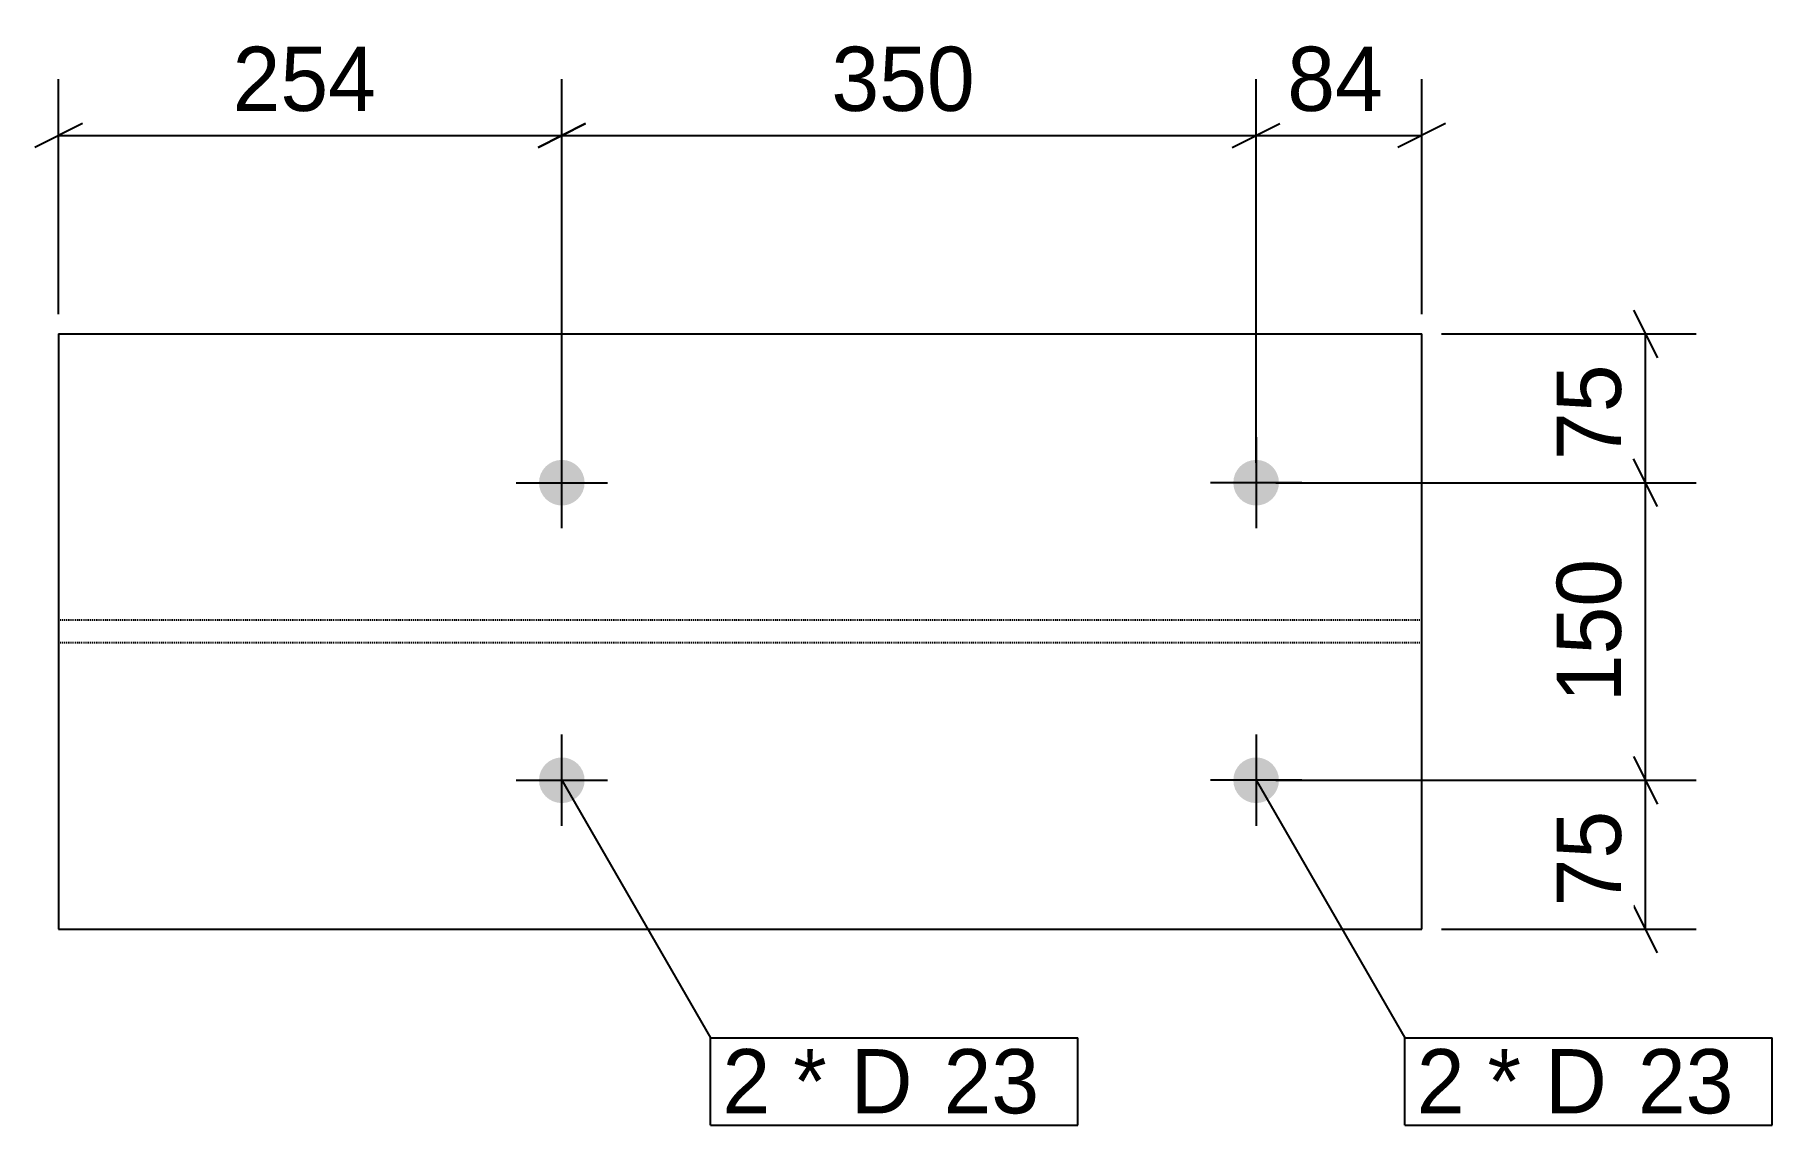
# Model space of a CAD drawing. Header units: millimetres. Extents: x 32 to 6683, y 32 to 653.
# Drawn here: x 32 to 908, y 32 to 582 of the extents above.
import ezdxf

# ---------------------------------------------------------------- set-up
doc = ezdxf.new("R2010")
doc.units = ezdxf.units.MM
doc.linetypes.add('DXK_LINE_DOT4', pattern=[0.9408, 0.4704, -0.4704])
doc.styles.add('Comic Sans MS', font='COMIC.TTF', dxfattribs={"height": 0.2})

msp = doc.modelspace()

# ---------------------------------------------------------------- hatches: boundary and pattern name
at = {"linetype": 'Continuous'}
for points in [[(297.69, 367.4, -1), (297.69, 344.4, -1)], [(647.7, 344.4, -1), (647.69, 367.4, -1)], [(297.69, 217.4, -1), (297.69, 194.4, -1)], [(647.7, 194.4, -1), (647.7, 217.4, -1)]]:
    msp.add_hatch(color=3, dxfattribs=at).paths.add_polyline_path(points)

# ---------------------------------------------------------------- linework, layer by layer
at = {"color": 8, "linetype": 'Continuous'}
for p, q in [((44, 440.9), (44, 559.3)), ((297.69, 365.9), (297.69, 559.3)), ((297.69, 365.9), (297.69, 559.3)), ((647.7, 365.9), (647.7, 559.3)), ((647.7, 365.9), (647.7, 559.3)), ((731.21, 440.9), (731.21, 559.3)), ((56, 536.9), (32, 524.9)), ((309.69, 536.9), (285.69, 524.9)), ((285.69, 524.9), (309.69, 536.9)), ((635.7, 524.9), (659.7, 536.9)), ((743.21, 536.9), (719.21, 524.9)), ((44, 530.9), (297.69, 530.9)), ((297.69, 530.9), (647.7, 530.9)), ((647.7, 530.9), (731.21, 530.9)), ((838, 442.9), (850, 418.9)), ((741.21, 430.9), (869.6, 430.9)), ((844, 355.9), (844, 430.9)), ((850, 343.9), (838, 367.9)), ((657.7, 355.9), (869.6, 355.9)), ((657.7, 355.9), (869.6, 355.9)), ((844, 205.9), (844, 355.9)), ((838, 217.9), (850, 193.9)), ((838, 217.9), (850, 193.9)), ((657.7, 205.9), (869.6, 205.9)), ((657.7, 205.9), (869.6, 205.9)), ((844, 130.9), (844, 205.9)), ((850, 118.9), (838, 142.9)), ((741.21, 130.9), (869.6, 130.9))]:
    msp.add_line(p, q, dxfattribs=at)
at = {"color": 7, "linetype": 'Continuous'}
for p, q in [((44, 430.9), (44, 130.9)), ((44, 430.9), (731.21, 430.9)), ((731.21, 130.9), (731.21, 430.9)), ((297.69, 205.9), (372.69, 76)), ((647.7, 205.9), (722.7, 76)), ((44, 130.9), (731.21, 130.9)), ((372.69, 76), (557.87, 76)), ((372.69, 32), (372.69, 76)), ((557.87, 32), (557.87, 76)), ((722.7, 76), (907.87, 76)), ((722.7, 32), (722.7, 76)), ((907.87, 32), (907.87, 76)), ((372.69, 32), (557.87, 32)), ((722.7, 32), (907.87, 32))]:
    msp.add_line(p, q, dxfattribs=at)
at = {"color": 3, "linetype": 'Continuous'}
for p, q in [((297.69, 332.9), (297.69, 378.9)), ((647.69, 378.9), (647.7, 332.9)), ((274.69, 355.9), (320.69, 355.9)), ((670.7, 355.9), (624.7, 355.9)), ((297.69, 182.9), (297.69, 228.9)), ((647.7, 228.9), (647.7, 182.9)), ((274.69, 205.9), (320.69, 205.9)), ((670.7, 205.9), (624.7, 205.9))]:
    msp.add_line(p, q, dxfattribs=at)
at = {"color": 7, "linetype": 'DXK_LINE_DOT4'}
for p, q in [((731.21, 286.65), (44, 286.65)), ((731.21, 275.15), (44, 275.15))]:
    msp.add_line(p, q, dxfattribs=at)

# ---------------------------------------------------------------- wipeouts: each hides what was drawn before it
at = {"color": 0}
for points in [[(216.34, 536.9), (216.34, 581.7), (125.35, 581.7), (125.35, 536.9)], [(518.19, 536.9), (518.19, 581.7), (427.2, 581.7), (427.2, 536.9)], [(838, 322.97), (793.2, 322.97), (793.2, 238.83), (838, 238.83)], [(404.75, 38), (404.75, 70), (378.69, 70), (378.69, 38)], [(480.54, 38), (480.54, 70), (414.35, 70), (414.35, 38)], [(542.27, 38), (542.27, 70), (490.14, 70), (490.14, 38)], [(754.76, 38), (754.76, 70), (728.7, 70), (728.7, 38)], [(830.55, 38), (830.55, 70), (764.36, 70), (764.36, 38)], [(892.27, 38), (892.27, 70), (840.15, 70), (840.15, 38)]]:
    msp.add_wipeout(points, dxfattribs=at)

# ---------------------------------------------------------------- next in the draw order: texts
at = {"color": 3, "style": 'Comic Sans MS'}
for s, p in [('254', (131.75, 543.3)), ('350', (433.6, 543.3))]:
    msp.add_text(s, height=32.375, dxfattribs=at).set_placement(p)
msp.add_text('150', height=32.375, rotation=90.00021, dxfattribs=at).set_placement((831.6, 245.23))

# ---------------------------------------------------------------- next in the draw order: wipeouts: each hides what was drawn before it
at = {"color": 0}
for points in [[(721.92, 536.9), (721.92, 581.7), (656.99, 581.7), (656.99, 536.9)], [(838, 425.86), (793.2, 425.86), (793.2, 360.94), (838, 360.94)], [(838, 200.86), (793.2, 200.86), (793.2, 135.94), (838, 135.94)], [(404.75, 38), (404.75, 70), (378.69, 70), (378.69, 38)], [(480.54, 38), (480.54, 70), (414.35, 70), (414.35, 38)], [(542.27, 38), (542.27, 70), (490.14, 70), (490.14, 38)], [(754.76, 38), (754.76, 70), (728.7, 70), (728.7, 38)], [(830.55, 38), (830.55, 70), (764.36, 70), (764.36, 38)], [(892.27, 38), (892.27, 70), (840.15, 70), (840.15, 38)]]:
    msp.add_wipeout(points, dxfattribs=at)

# ---------------------------------------------------------------- next in the draw order: linework, layer by layer
at = {"color": 8, "linetype": 'Continuous'}
for p, q in [((635.7, 524.9), (659.7, 536.9)), ((850, 343.9), (838, 367.9))]:
    msp.add_line(p, q, dxfattribs=at)

# ---------------------------------------------------------------- next in the draw order: texts
at = {"color": 3, "style": 'Comic Sans MS'}
for s, height, p in [('84', 32.375, (663.39, 543.3)), ('2', 32.38, (378.69, 38)), ('* D', 32.375, (414.35, 38)), ('23', 32.375, (490.14, 38)), ('2', 32.38, (728.7, 38)), ('* D', 32.375, (764.36, 38)), ('23', 32.375, (840.15, 38))]:
    msp.add_text(s, height=height, dxfattribs=at).set_placement(p)
for p in [(831.6, 367.34), (831.6, 142.34)]:
    msp.add_text('75', height=32.375, rotation=90.00021, dxfattribs=at).set_placement(p)

doc.saveas('drawing.dxf')
